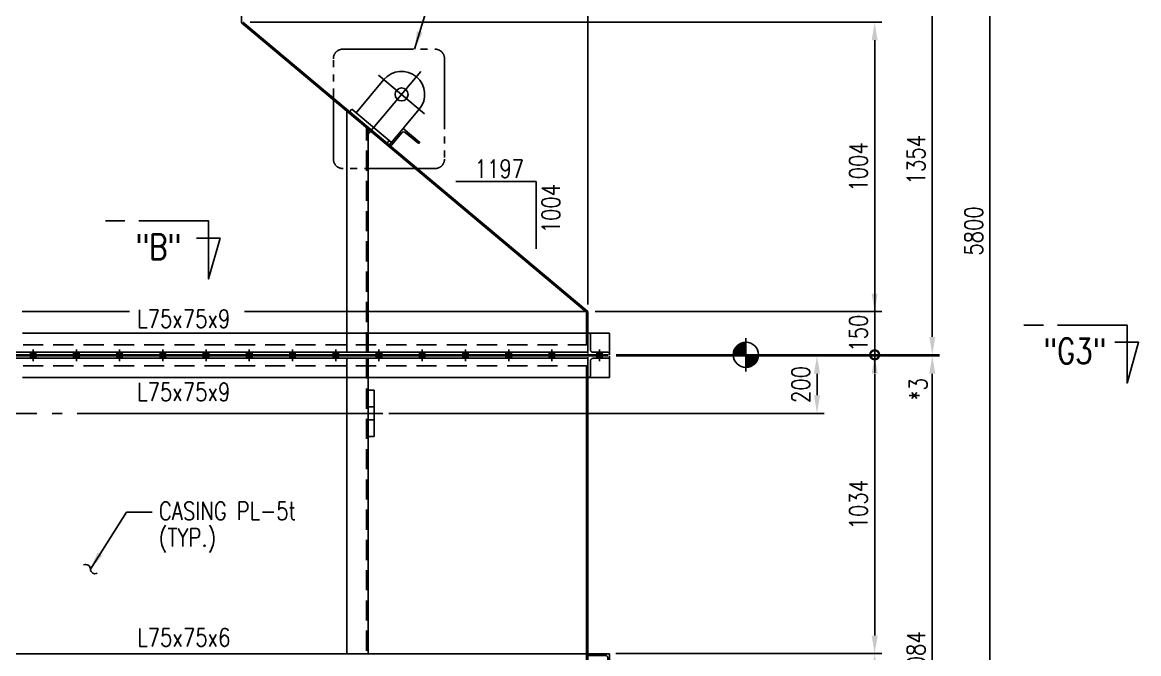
# Model space of a CAD drawing. Header units: millimetres. Extents: x 0 to 134087, y -49114 to 20834.
# Drawn here: x 13100 to 16974, y -40027 to -37836 of the extents above; entities that cross this region are included whole.
import ezdxf
from ezdxf.enums import TextEntityAlignment as Align

# ---------------------------------------------------------------- set-up
doc = ezdxf.new("R2010")
doc.units = ezdxf.units.MM
doc.header["$LTSCALE"] = 35
for name, pattern in [('JNK-CENTER', [34, 30, -1.5, 1, -1.5]), ('JNK-HIDDEN', [3, 2, -1]), ('PH2', [15, 10, -1, 1, -1, 1, -1])]:
    doc.linetypes.add(name, pattern=pattern)
for name, color, linetype in [('CEN-R', 1, 'JNK-CENTER'), ('CON-C', 4, 'Continuous'), ('CON-G', 3, 'Continuous'), ('CON-W', 7, 'Continuous'), ('CON-Y', 2, 'Continuous'), ('det', 2, 'PH2'), ('Dim-W', 7, 'Continuous'), ('HID-Y', 2, 'JNK-HIDDEN'), ('STL-OBJT', 7, 'Continuous'), ('TXTT-C', 4, 'Continuous')]:
    doc.layers.add(name, color=color, linetype=linetype)
doc.styles.add('SIMPLEX', font='simplex.shx', dxfattribs={"width": 0.8})
doc.dimstyles.new('DIM25', dxfattribs={"dimscale": 25, "dimtxt": 2.5, "dimasz": 2.5, "dimexe": 1, "dimexo": 1, "dimgap": 1, "dimtad": 1, "dimdec": 1, "dimdsep": 46, "dimtxsty": 'SIMPLEX', "dimcen": 0, "dimclrt": 2, "dimazin": 2, "dimtfac": 1, "dimtdec": 1, "dimtix": 1, "dimtmove": 2, "dimatfit": 0, "dimfxl": 0.18, "dimtolj": 1, "dimtzin": 0, "dimarcsym": 0})

# ---------------------------------------------------------------- blocks, each defined once
blk = doc.blocks.new('A$C4895520B')
at = {"layer": 'CEN-R'}
for p, q in [((0, 254), (0, -33.4)), ((104, 150), (-104, 150))]:
    blk.add_line(p, q, dxfattribs=at)
at = {"layer": 'CON-G'}
for p, q in [((-80, 150), (-80, 0)), ((80, 0), (80, 150)), ((99.9, 0), (-80, 0)), ((99.9, -12), (99.9, 0)), ((-70, 0), (-70, -12)), ((99.9, -12), (-70, -12))]:
    blk.add_line(p, q, dxfattribs=at)
blk.add_circle((0, 150), 22.5, dxfattribs=at)
blk.add_arc((0, 150), 80, 0, 180, dxfattribs=at)
blk = doc.blocks.new('*D2023')
at = {"layer": 'DEFPOINTS', "color": 0, "transparency": 16777216}
for p in [(15062.8, -35071.1), (13865.8, -35659.6), (15062.8, -38839.6)]:
    blk.add_point(p, dxfattribs=at)
at = {"layer": 'Dim-W', "color": 0, "lineweight": -2, "transparency": 16777216}
for p, q in [((13865.8, -35634.6), (13865.8, -35046.1)), ((15062.8, -38814.6), (15062.8, -35046.1)), ((13928.3, -35071.1), (15000.3, -35071.1))]:
    blk.add_line(p, q, dxfattribs=at)
at = {"layer": 'Dim-W', "color": 0, "transparency": 16777216}
for points in [[(13928.3, -35060.6), (13928.3, -35081.5), (13865.8, -35071.1)], [(15000.3, -35060.6), (15000.3, -35081.5), (15062.8, -35071.1)]]:
    blk.add_solid(points, dxfattribs=at)
at = {"layer": 'Dim-W', "color": 2, "transparency": 16777216, "insert": (14464.3, -35014.8), "char_height": 62.5, "attachment_point": 5, "style": 'SIMPLEX', "bg_fill": 3, "box_fill_scale": 1.1, "bg_fill_color": 256, "bg_fill_true_color": 13158600, "bg_fill_transparency": 0}
blk.add_mtext('\\A1;1197', dxfattribs=at)
blk = doc.blocks.new('*D2026')
at = {"layer": 'DEFPOINTS', "color": 0, "transparency": 16777216}
for p in [(15135.7, -38992.6), (15149.5, -41076.6), (16257.8, -41076.6)]:
    blk.add_point(p, dxfattribs=at)
at = {"layer": 'Dim-W', "color": 0, "lineweight": -2, "transparency": 16777216}
for p, q in [((15160.7, -38992.6), (16282.8, -38992.6)), ((16257.8, -39055.1), (16257.8, -41014.1)), ((15174.5, -41076.6), (16282.8, -41076.6))]:
    blk.add_line(p, q, dxfattribs=at)
at = {"layer": 'Dim-W', "color": 0, "transparency": 16777216}
for points in [[(16247.3, -39055.1), (16268.2, -39055.1), (16257.8, -38992.6)], [(16247.3, -41014.1), (16268.2, -41014.1), (16257.8, -41076.6)]]:
    blk.add_solid(points, dxfattribs=at)
at = {"layer": 'Dim-W', "color": 2, "transparency": 16777216, "insert": (16201.5, -40034.6), "char_height": 62.5, "attachment_point": 5, "rotation": 90, "style": 'SIMPLEX', "bg_fill": 3, "box_fill_scale": 1.1, "bg_fill_color": 256, "bg_fill_true_color": 13158600, "bg_fill_transparency": 0}
blk.add_mtext('\\A1;2084', dxfattribs=at)
blk = doc.blocks.new('*D2028')
at = {"layer": 'DEFPOINTS', "color": 0, "transparency": 16777216}
for p in [(16257.8, -38989.6), (16257.8, -38989.6), (16257.8, -38992.6)]:
    blk.add_point(p, dxfattribs=at)
at = {"layer": 'Dim-W', "color": 0, "lineweight": -2, "transparency": 16777216}
for p, q in [((16257.8, -38927.1), (16257.8, -38864.6)), ((16257.8, -38992.6), (16257.8, -38989.6)), ((16257.8, -39055.1), (16257.8, -39117.6))]:
    blk.add_line(p, q, dxfattribs=at)
at = {"layer": 'Dim-W', "color": 0, "transparency": 16777216}
blk.add_solid([(16247.3, -38927.1), (16268.2, -38927.1), (16257.8, -38989.6)], dxfattribs=at)
at = {"layer": 'Dim-W', "color": 2, "transparency": 16777216, "insert": (16209, -39109), "char_height": 62.5, "attachment_point": 5, "rotation": 90, "style": 'SIMPLEX', "bg_fill": 3, "box_fill_scale": 1.1, "bg_fill_color": 256, "bg_fill_true_color": 13158600, "bg_fill_transparency": 0}
blk.add_mtext('\\A1;*3', dxfattribs=at)
at = {"layer": 'Dim-W', "color": 0, "transparency": 16777216}
blk.add_solid([(16247.3, -39055.1), (16268.2, -39055.1), (16257.8, -38992.6)], dxfattribs=at)
blk = doc.blocks.new('FS-MARK')
h = blk.add_hatch(color=256)
edge = h.paths.add_edge_path()
edge.add_arc((0, 0), 1.75, 90, 180)
edge.add_line((-1.75, 0), (0, 0))
edge.add_line((0, 0), (0, 1.75))
h = blk.add_hatch(color=256)
edge = h.paths.add_edge_path()
edge.add_line((0, 0), (0, -1.75))
edge.add_arc((0, 0), 1.75, 270, 360)
edge.add_line((1.75, 0), (0, 0))
for p, q in [((0, 2.33), (0, -2.33)), ((2.33, 0), (-2.33, 0))]:
    blk.add_line(p, q)
blk.add_circle((0, 0), 1.75)
at = {"layer": 'CON-Y', "style": 'SIMPLEX', "width": 0.8}
blk.add_attdef('F.S.', (3.19, 1), '', height=2.5, dxfattribs=at)
blk = doc.blocks.new('*D2029')
at = {"layer": 'DEFPOINTS', "color": 0, "transparency": 16777216}
for p in [(15135.7, -38992.6), (14347.1, -39192.6), (15857.8, -39192.6)]:
    blk.add_point(p, dxfattribs=at)
at = {"layer": 'Dim-W', "color": 0, "lineweight": -2, "transparency": 16777216}
for p, q in [((15160.7, -38992.6), (15882.8, -38992.6)), ((15857.8, -39055.1), (15857.8, -39130.1)), ((14372.1, -39192.6), (15882.8, -39192.6))]:
    blk.add_line(p, q, dxfattribs=at)
at = {"layer": 'Dim-W', "color": 0, "transparency": 16777216}
for points in [[(15847.3, -39055.1), (15868.2, -39055.1), (15857.8, -38992.6)], [(15847.3, -39130.1), (15868.2, -39130.1), (15857.8, -39192.6)]]:
    blk.add_solid(points, dxfattribs=at)
at = {"layer": 'Dim-W', "color": 2, "transparency": 16777216, "insert": (15801.5, -39092.6), "char_height": 62.5, "attachment_point": 5, "rotation": 90, "style": 'SIMPLEX', "bg_fill": 3, "box_fill_scale": 1.1, "bg_fill_color": 256, "bg_fill_true_color": 13158600, "bg_fill_transparency": 0}
blk.add_mtext('\\A1;200', dxfattribs=at)
blk = doc.blocks.new('_DotSmall')
at = {"color": 0, "linetype": 'ByBlock', "const_width": 0.5}
blk.add_lwpolyline([(-0.0625, 0, 1), (0.0625, 0, 1)], format="xyb", close=True, dxfattribs=at)
blk = doc.blocks.new('*D2031')
at = {"layer": 'DEFPOINTS', "color": 0, "transparency": 16777216}
for p in [(16057.8, -38839.6), (15135.7, -38989.6), (16057.8, -38989.6)]:
    blk.add_point(p, dxfattribs=at)
at = {"layer": 'Dim-W', "color": 0, "lineweight": -2, "transparency": 16777216}
for p, q in [((16057.8, -38839.6), (16057.8, -38777.1)), ((16057.8, -38839.6), (16057.8, -38989.6)), ((15160.7, -38989.6), (16082.8, -38989.6)), ((16057.8, -38989.6), (16057.8, -39052.1))]:
    blk.add_line(p, q, dxfattribs=at)
at = {"layer": 'Dim-W', "color": 0, "lineweight": -2, "transparency": 16777216, "xscale": 62.5, "yscale": 62.5, "zscale": 62.5, "rotation": 90}
blk.add_blockref('_DotSmall', (16057.8, -38989.6), dxfattribs=at)
at = {"layer": 'Dim-W', "color": 2, "transparency": 16777216, "insert": (16001.5, -38914.6), "char_height": 62.5, "attachment_point": 5, "rotation": 90, "style": 'SIMPLEX'}
blk.add_mtext('\\A1;150', dxfattribs=at)
blk = doc.blocks.new('_None')
blk = doc.blocks.new('*D2032')
at = {"layer": 'DEFPOINTS', "color": 0, "transparency": 16777216}
for p in [(15135.7, -38992.6), (15135.2, -40026.6), (16057.8, -40026.6)]:
    blk.add_point(p, dxfattribs=at)
at = {"layer": 'Dim-W', "color": 0, "lineweight": -2, "transparency": 16777216}
for p, q in [((15160.7, -38992.6), (16082.8, -38992.6)), ((16057.8, -39055.1), (16057.8, -39964.1)), ((15160.2, -40026.6), (16082.8, -40026.6))]:
    blk.add_line(p, q, dxfattribs=at)
at = {"layer": 'Dim-W', "color": 0, "transparency": 16777216}
for points in [[(16047.3, -39055.1), (16068.2, -39055.1), (16057.8, -38992.6)], [(16047.3, -39964.1), (16068.2, -39964.1), (16057.8, -40026.6)]]:
    blk.add_solid(points, dxfattribs=at)
at = {"layer": 'Dim-W', "color": 2, "transparency": 16777216, "insert": (16001.5, -39509.6), "char_height": 62.5, "attachment_point": 5, "rotation": 90, "style": 'SIMPLEX', "bg_fill": 3, "box_fill_scale": 1.1, "bg_fill_color": 256, "bg_fill_true_color": 13158600, "bg_fill_transparency": 0}
blk.add_mtext('\\A1;1034', dxfattribs=at)
blk = doc.blocks.new('*D2033')
at = {"layer": 'DEFPOINTS', "color": 0, "transparency": 16777216}
for p in [(15135.2, -40026.6), (15149.5, -41076.6), (16057.8, -41076.6)]:
    blk.add_point(p, dxfattribs=at)
at = {"layer": 'Dim-W', "color": 0, "lineweight": -2, "transparency": 16777216}
for p, q in [((15160.2, -40026.6), (16082.8, -40026.6)), ((16057.8, -40089.1), (16057.8, -41014.1)), ((15174.5, -41076.6), (16082.8, -41076.6))]:
    blk.add_line(p, q, dxfattribs=at)
at = {"layer": 'Dim-W', "color": 0, "transparency": 16777216}
for points in [[(16047.3, -40089.1), (16068.2, -40089.1), (16057.8, -40026.6)], [(16047.3, -41014.1), (16068.2, -41014.1), (16057.8, -41076.6)]]:
    blk.add_solid(points, dxfattribs=at)
at = {"layer": 'Dim-W', "color": 2, "transparency": 16777216, "insert": (16001.5, -40551.6), "char_height": 62.5, "attachment_point": 5, "rotation": 90, "style": 'SIMPLEX', "bg_fill": 3, "box_fill_scale": 1.1, "bg_fill_color": 256, "bg_fill_true_color": 13158600, "bg_fill_transparency": 0}
blk.add_mtext('\\A1;1050', dxfattribs=at)
blk = doc.blocks.new('*D2034')
at = {"layer": 'DEFPOINTS', "color": 0, "transparency": 16777216}
for p in [(13940.8, -37635.6), (15137.8, -38989.6), (16257.8, -38989.6)]:
    blk.add_point(p, dxfattribs=at)
at = {"layer": 'Dim-W', "color": 0, "lineweight": -2, "transparency": 16777216}
for p, q in [((13965.8, -37635.6), (16282.8, -37635.6)), ((16257.8, -37698.1), (16257.8, -38927.1)), ((15162.8, -38989.6), (16282.8, -38989.6))]:
    blk.add_line(p, q, dxfattribs=at)
at = {"layer": 'Dim-W', "color": 0, "transparency": 16777216}
for points in [[(16247.3, -37698.1), (16268.2, -37698.1), (16257.8, -37635.6)], [(16247.3, -38927.1), (16268.2, -38927.1), (16257.8, -38989.6)]]:
    blk.add_solid(points, dxfattribs=at)
at = {"layer": 'Dim-W', "color": 2, "transparency": 16777216, "insert": (16201.5, -38312.6), "char_height": 62.5, "attachment_point": 5, "rotation": 90, "style": 'SIMPLEX', "bg_fill": 3, "box_fill_scale": 1.1, "bg_fill_color": 256, "bg_fill_true_color": 13158600, "bg_fill_transparency": 0}
blk.add_mtext('\\A1;1354', dxfattribs=at)
blk = doc.blocks.new('*D2036')
at = {"layer": 'DEFPOINTS', "color": 0, "transparency": 16777216}
for p in [(13865.8, -37835.6), (15062.8, -38839.6), (16057.8, -38839.6)]:
    blk.add_point(p, dxfattribs=at)
at = {"layer": 'Dim-W', "color": 0, "lineweight": -2, "transparency": 16777216}
for p, q in [((13890.8, -37835.6), (16082.8, -37835.6)), ((16057.8, -37898.1), (16057.8, -38777.1)), ((15087.8, -38839.6), (16082.8, -38839.6))]:
    blk.add_line(p, q, dxfattribs=at)
at = {"layer": 'Dim-W', "color": 0, "transparency": 16777216}
for points in [[(16047.3, -37898.1), (16068.2, -37898.1), (16057.8, -37835.6)], [(16047.3, -38777.1), (16068.2, -38777.1), (16057.8, -38839.6)]]:
    blk.add_solid(points, dxfattribs=at)
at = {"layer": 'Dim-W', "color": 2, "transparency": 16777216, "insert": (16001.5, -38337.6), "char_height": 62.5, "attachment_point": 5, "rotation": 90, "style": 'SIMPLEX', "bg_fill": 3, "box_fill_scale": 1.1, "bg_fill_color": 256, "bg_fill_true_color": 13158600, "bg_fill_transparency": 0}
blk.add_mtext('\\A1;1004', dxfattribs=at)
blk = doc.blocks.new('*D2037')
at = {"layer": 'DEFPOINTS', "color": 0, "transparency": 16777216}
for p in [(13865.8, -35659.6), (15162.8, -41459.6), (16457.8, -41459.6)]:
    blk.add_point(p, dxfattribs=at)
at = {"layer": 'Dim-W', "color": 0, "lineweight": -2, "transparency": 16777216}
for p, q in [((13890.8, -35659.6), (16482.8, -35659.6)), ((16457.8, -35722.1), (16457.8, -41397.1)), ((15187.8, -41459.6), (16482.8, -41459.6))]:
    blk.add_line(p, q, dxfattribs=at)
at = {"layer": 'Dim-W', "color": 0, "transparency": 16777216}
for points in [[(16447.3, -35722.1), (16468.2, -35722.1), (16457.8, -35659.6)], [(16447.3, -41397.1), (16468.2, -41397.1), (16457.8, -41459.6)]]:
    blk.add_solid(points, dxfattribs=at)
at = {"layer": 'Dim-W', "color": 2, "transparency": 16777216, "insert": (16401.5, -38559.6), "char_height": 62.5, "attachment_point": 5, "rotation": 90, "style": 'SIMPLEX', "bg_fill": 3, "box_fill_scale": 1.1, "bg_fill_color": 256, "bg_fill_true_color": 13158600, "bg_fill_transparency": 0}
blk.add_mtext('\\A1;5800', dxfattribs=at)
blk = doc.blocks.new('SECMARK2')
at = {"layer": 'TXTT-C'}
blk.add_line((0, 0), (-2.72, 0), dxfattribs=at)
blk.add_lwpolyline([(-4.67, 0), (-14.32, 0), (-14.32, 8.05), (-15.93, 2.38), (-12.63, 2.38)], dxfattribs=at)
at = {"layer": 'TXTT-C', "style": 'SIMPLEX', "width": 1.17}
blk.add_attdef('TAG', text='', height=3.5, dxfattribs=at).set_placement((-7.82, 1.36), align=Align.CENTER)

msp = doc.modelspace()

# ---------------------------------------------------------------- hatches: boundary and pattern name
at = {"layer": 'CON-W'}
h = msp.add_hatch(color=256, dxfattribs=at)
h.paths.add_polyline_path([(13128.3498, -38980.6369), (13147.3498, -38980.6369), (13147.3498, -38989.6369), (13128.3498, -38989.6369)])
h.paths.add_polyline_path([(13128.3498, -38992.6369), (13147.3498, -38992.6369), (13147.3498, -39001.6369), (13128.3498, -39001.6369)])
h = msp.add_hatch(color=256, dxfattribs=at)
h.paths.add_polyline_path([(13278.3498, -38980.6369), (13297.3498, -38980.6369), (13297.3498, -38989.6369), (13278.3498, -38989.6369)])
h.paths.add_polyline_path([(13278.3498, -38992.6369), (13297.3498, -38992.6369), (13297.3498, -39001.6369), (13278.3498, -39001.6369)])
h = msp.add_hatch(color=256, dxfattribs=at)
h.paths.add_polyline_path([(13428.3498, -38980.6369), (13447.3498, -38980.6369), (13447.3498, -38989.6369), (13428.3498, -38989.6369)])
h.paths.add_polyline_path([(13428.3498, -38992.6369), (13447.3498, -38992.6369), (13447.3498, -39001.6369), (13428.3498, -39001.6369)])
h = msp.add_hatch(color=256, dxfattribs=at)
h.paths.add_polyline_path([(13578.3498, -38980.6369), (13597.3498, -38980.6369), (13597.3498, -38989.6369), (13578.3498, -38989.6369)])
h.paths.add_polyline_path([(13578.3498, -38992.6369), (13597.3498, -38992.6369), (13597.3498, -39001.6369), (13578.3498, -39001.6369)])
h = msp.add_hatch(color=256, dxfattribs=at)
h.paths.add_polyline_path([(13728.3498, -38980.6369), (13747.3498, -38980.6369), (13747.3498, -38989.6369), (13728.3498, -38989.6369)])
h.paths.add_polyline_path([(13728.3498, -38992.6369), (13747.3498, -38992.6369), (13747.3498, -39001.6369), (13728.3498, -39001.6369)])
h = msp.add_hatch(color=256, dxfattribs=at)
h.paths.add_polyline_path([(13878.3498, -38980.6369), (13897.3498, -38980.6369), (13897.3498, -38989.6369), (13878.3498, -38989.6369)])
h.paths.add_polyline_path([(13878.3498, -38992.6369), (13897.3498, -38992.6369), (13897.3498, -39001.6369), (13878.3498, -39001.6369)])
h = msp.add_hatch(color=256, dxfattribs=at)
h.paths.add_polyline_path([(14028.3498, -38980.6369), (14047.3498, -38980.6369), (14047.3498, -38989.6369), (14028.3498, -38989.6369)])
h.paths.add_polyline_path([(14028.3498, -38992.6369), (14047.3498, -38992.6369), (14047.3498, -39001.6369), (14028.3498, -39001.6369)])
h = msp.add_hatch(color=256, dxfattribs=at)
h.paths.add_polyline_path([(14178.3498, -38980.6369), (14197.3498, -38980.6369), (14197.3498, -38989.6369), (14178.3498, -38989.6369)])
h.paths.add_polyline_path([(14178.3498, -38992.6369), (14197.3498, -38992.6369), (14197.3498, -39001.6369), (14178.3498, -39001.6369)])
h = msp.add_hatch(color=256, dxfattribs=at)
h.paths.add_polyline_path([(14328.3498, -38980.6369), (14347.3498, -38980.6369), (14347.3498, -38989.6369), (14328.3498, -38989.6369)])
h.paths.add_polyline_path([(14328.3498, -38992.6369), (14347.3498, -38992.6369), (14347.3498, -39001.6369), (14328.3498, -39001.6369)])
h = msp.add_hatch(color=256, dxfattribs=at)
h.paths.add_polyline_path([(14478.3498, -38980.6369), (14497.3498, -38980.6369), (14497.3498, -38989.6369), (14478.3498, -38989.6369)])
h.paths.add_polyline_path([(14478.3498, -38992.6369), (14497.3498, -38992.6369), (14497.3498, -39001.6369), (14478.3498, -39001.6369)])
h = msp.add_hatch(color=256, dxfattribs=at)
h.paths.add_polyline_path([(14628.3498, -38980.6369), (14647.3498, -38980.6369), (14647.3498, -38989.6369), (14628.3498, -38989.6369)])
h.paths.add_polyline_path([(14628.3498, -38992.6369), (14647.3498, -38992.6369), (14647.3498, -39001.6369), (14628.3498, -39001.6369)])
h = msp.add_hatch(color=256, dxfattribs=at)
h.paths.add_polyline_path([(14778.3498, -38980.6369), (14797.3498, -38980.6369), (14797.3498, -38989.6369), (14778.3498, -38989.6369)])
h.paths.add_polyline_path([(14778.3498, -38992.6369), (14797.3498, -38992.6369), (14797.3498, -39001.6369), (14778.3498, -39001.6369)])
h = msp.add_hatch(color=256, dxfattribs=at)
h.paths.add_polyline_path([(14928.3498, -38980.6369), (14947.3498, -38980.6369), (14947.3498, -38989.6369), (14928.3498, -38989.6369)])
h.paths.add_polyline_path([(14928.3498, -38992.6369), (14947.3498, -38992.6369), (14947.3498, -39001.6369), (14928.3498, -39001.6369)])
h = msp.add_hatch(color=256, dxfattribs=at)
h.paths.add_polyline_path([(15093.3498, -38980.6369), (15112.3498, -38980.6369), (15112.3498, -38989.6369), (15093.3498, -38989.6369)])
h.paths.add_polyline_path([(15093.3498, -38992.6369), (15112.3498, -38992.6369), (15112.3498, -39001.6369), (15093.3498, -39001.6369)])

# ---------------------------------------------------------------- linework, layer by layer
at = {"layer": 'CEN-R'}
for p, q in [((13137.8498, -39011.6369), (13137.8498, -38970.6369)), ((13287.8498, -39011.6369), (13287.8498, -38970.6369)), ((13437.8498, -39011.6369), (13437.8498, -38970.6369)), ((13587.8498, -39011.6369), (13587.8498, -38970.6369)), ((13737.8498, -39011.6369), (13737.8498, -38970.6369)), ((13887.8498, -39011.6369), (13887.8498, -38970.6369)), ((14037.8498, -39011.6369), (14037.8498, -38970.6369)), ((14187.8498, -39011.6369), (14187.8498, -38970.6369)), ((14337.8498, -39011.6369), (14337.8498, -38970.6369)), ((14487.8498, -39011.6369), (14487.8498, -38970.6369)), ((14637.8498, -39011.6369), (14637.8498, -38970.6369)), ((14787.8498, -39011.6369), (14787.8498, -38970.6369)), ((14937.8498, -39011.6369), (14937.8498, -38970.6369)), ((15102.8498, -39011.6369), (15102.8498, -38970.6369)), ((14340.8498, -39192.6369), (11774.8498, -39192.6369)), ((14350.8498, -39192.6369), (14280.8498, -39192.6369))]:
    msp.add_line(p, q, dxfattribs=at)
at = {"layer": 'CON-G'}
for p, q in [((13860.8498, -37837.9691), (13860.8498, -37710.6369)), ((13860.8498, -37837.9691), (15057.8498, -38841.9691)), ((13865.8498, -37835.6369), (15062.8498, -38839.6369)), ((14225.8498, -38980.6369), (14225.8498, -38137.5918)), ((14300.8498, -38980.6369), (14300.8498, -38200.4991)), ((13471.7877, -38839.6369), (13099.8498, -38839.6369)), ((14225.8498, -38839.6369), (13870.9604, -38839.6369)), ((15062.8498, -38839.6369), (14300.8498, -38839.6369)), ((15057.8498, -38841.9691), (15057.8498, -38914.6369)), ((14225.8498, -38914.6369), (13100.8498, -38914.6369)), ((15137.8498, -38914.6369), (14300.8498, -38914.6369)), ((15137.8498, -38914.6369), (15137.8498, -38989.6369)), ((10987.8498, -38980.6369), (14637.8498, -38980.6369)), ((10987.8498, -39001.6369), (14637.8498, -39001.6369)), ((11062.8498, -38980.6369), (15062.8498, -38980.6369)), ((11062.8498, -38989.6369), (15062.8498, -38989.6369)), ((15062.8498, -38992.6369), (11062.8498, -38992.6369)), ((14956.8308, -38992.6369), (11062.8498, -38992.6369)), ((11062.8498, -39001.6369), (15062.8498, -39001.6369)), ((14225.8498, -39001.6369), (14225.8498, -40026.6369)), ((14300.8498, -39001.6369), (14300.8498, -40026.6369)), ((15137.8498, -39067.6369), (15137.8498, -38992.6369)), ((15062.8498, -40986.6369), (15062.8498, -39027.6369)), ((14225.8498, -39067.6369), (13100.8498, -39067.6369)), ((15137.8498, -39067.6369), (14300.8498, -39067.6369)), ((15057.8498, -40986.6369), (15057.8498, -39067.6369))]:
    msp.add_line(p, q, dxfattribs=at)
msp.add_lwpolyline([(14421.8271, -38204.0812), (14479.29, -38252.2789), (14478.0047, -38253.8112, -0.414213562), (14472.3695, -38254.3054), (14429.0808, -38217.9964, 0.414213562), (14417.1059, -38219.0465), (14380.797, -38262.3351, -0.414213562), (14375.1618, -38262.8293), (14373.6294, -38261.544)], format="xyb", close=True, dxfattribs=at)
msp.add_lwpolyline([(15062.8498, -38839.6369), (15062.8498, -38954.6369)], dxfattribs=at)
msp.add_lwpolyline([(14300.8498, -39112.6369), (14300.8498, -39272.6369), (14320.8498, -39272.6369), (14320.8498, -39112.6369)], close=True, dxfattribs=at)
at = {"layer": 'det', "ltscale": 0.7}
msp.add_lwpolyline([(14212.6805, -37928.7942), (14532.165, -37928.7942, -0.414213562), (14565.165, -37961.7942), (14565.165, -38310.1448, -0.414213562), (14532.165, -38343.1448), (14212.6805, -38343.1448, -0.414213562), (14179.6805, -38310.1448), (14179.6805, -37961.7942, -0.414213562)], format="xyb", close=True, dxfattribs=at)
at = {"layer": 'HID-Y'}
for p, q in [((14294.8498, -38980.6369), (14294.8498, -38195.4665)), ((14225.8498, -38839.6369), (14300.8498, -38839.6369)), ((14225.8498, -38914.6369), (14300.8498, -38914.6369)), ((15062.8498, -38954.6369), (11062.8498, -38954.6369)), ((13128.3498, -38989.6369), (13128.3498, -38980.6369)), ((13128.3498, -39001.6369), (13128.3498, -38992.6369)), ((13147.3498, -38989.6369), (13147.3498, -38980.6369)), ((13147.3498, -39001.6369), (13147.3498, -38992.6369)), ((13278.3498, -38989.6369), (13278.3498, -38980.6369)), ((13278.3498, -39001.6369), (13278.3498, -38992.6369)), ((13297.3498, -38989.6369), (13297.3498, -38980.6369)), ((13297.3498, -39001.6369), (13297.3498, -38992.6369)), ((13428.3498, -38989.6369), (13428.3498, -38980.6369)), ((13428.3498, -39001.6369), (13428.3498, -38992.6369)), ((13447.3498, -38989.6369), (13447.3498, -38980.6369)), ((13447.3498, -39001.6369), (13447.3498, -38992.6369)), ((13578.3498, -38989.6369), (13578.3498, -38980.6369)), ((13578.3498, -39001.6369), (13578.3498, -38992.6369)), ((13597.3498, -38989.6369), (13597.3498, -38980.6369)), ((13597.3498, -39001.6369), (13597.3498, -38992.6369)), ((13728.3498, -38989.6369), (13728.3498, -38980.6369)), ((13728.3498, -39001.6369), (13728.3498, -38992.6369)), ((13747.3498, -38989.6369), (13747.3498, -38980.6369)), ((13747.3498, -39001.6369), (13747.3498, -38992.6369)), ((13878.3498, -38989.6369), (13878.3498, -38980.6369)), ((13878.3498, -39001.6369), (13878.3498, -38992.6369)), ((13897.3498, -38989.6369), (13897.3498, -38980.6369)), ((13897.3498, -39001.6369), (13897.3498, -38992.6369)), ((14028.3498, -38989.6369), (14028.3498, -38980.6369)), ((14028.3498, -39001.6369), (14028.3498, -38992.6369)), ((14047.3498, -38989.6369), (14047.3498, -38980.6369)), ((14047.3498, -39001.6369), (14047.3498, -38992.6369)), ((14178.3498, -38989.6369), (14178.3498, -38980.6369)), ((14178.3498, -39001.6369), (14178.3498, -38992.6369)), ((14197.3498, -38989.6369), (14197.3498, -38980.6369)), ((14197.3498, -39001.6369), (14197.3498, -38992.6369)), ((14294.8498, -39001.6369), (14294.8498, -40026.6369)), ((14328.3498, -38989.6369), (14328.3498, -38980.6369)), ((14328.3498, -39001.6369), (14328.3498, -38992.6369)), ((14347.3498, -38989.6369), (14347.3498, -38980.6369)), ((14347.3498, -39001.6369), (14347.3498, -38992.6369)), ((14478.3498, -38989.6369), (14478.3498, -38980.6369)), ((14478.3498, -39001.6369), (14478.3498, -38992.6369)), ((14497.3498, -38989.6369), (14497.3498, -38980.6369)), ((14497.3498, -39001.6369), (14497.3498, -38992.6369)), ((14628.3498, -38989.6369), (14628.3498, -38980.6369)), ((14628.3498, -39001.6369), (14628.3498, -38992.6369)), ((14647.3498, -38989.6369), (14647.3498, -38980.6369)), ((14647.3498, -39001.6369), (14647.3498, -38992.6369)), ((14778.3498, -38989.6369), (14778.3498, -38980.6369)), ((14778.3498, -39001.6369), (14778.3498, -38992.6369)), ((14797.3498, -38989.6369), (14797.3498, -38980.6369)), ((14797.3498, -39001.6369), (14797.3498, -38992.6369)), ((14928.3498, -38989.6369), (14928.3498, -38980.6369)), ((14928.3498, -39001.6369), (14928.3498, -38992.6369)), ((14947.3498, -38989.6369), (14947.3498, -38980.6369)), ((14947.3498, -39001.6369), (14947.3498, -38992.6369)), ((15093.3498, -38989.6369), (15093.3498, -38980.6369)), ((15093.3498, -39001.6369), (15093.3498, -38992.6369)), ((15112.3498, -38989.6369), (15112.3498, -38980.6369)), ((15112.3498, -39001.6369), (15112.3498, -38992.6369)), ((15062.8498, -39027.6369), (11062.8498, -39027.6369)), ((15057.8498, -39067.6369), (15057.8498, -39027.6369)), ((14225.8498, -39067.6369), (14300.8498, -39067.6369)), ((14225.8498, -39067.6369), (14300.8498, -39067.6369)), ((14320.8498, -39170.1369), (14300.8498, -39170.1369)), ((14320.8498, -39215.1369), (14300.8498, -39215.1369)), ((15057.8498, -40101.6369), (15057.8498, -40026.6369))]:
    msp.add_line(p, q, dxfattribs=at)
msp.add_lwpolyline([(15057.8498, -38914.6369), (15057.8498, -38954.6369)], dxfattribs=at)
for points in [[(15062.8498, -38989.6369), (15137.8498, -38989.6369), (15137.8498, -38986.6369, 0.414213562), (15131.8498, -38980.6369), (15080.3498, -38980.6369, -0.414213562), (15071.8498, -38972.1369), (15071.8498, -38920.6369, 0.414213562), (15065.8498, -38914.6369), (15062.8498, -38914.6369)], [(15062.8498, -38992.6369), (15137.8498, -38992.6369), (15137.8498, -38995.6369, -0.414213562), (15131.8498, -39001.6369), (15080.3498, -39001.6369, 0.414213562), (15071.8498, -39010.1369), (15071.8498, -39061.6369, -0.414213562), (15065.8498, -39067.6369), (15062.8498, -39067.6369)]]:
    msp.add_lwpolyline(points, format="xyb", close=True, dxfattribs=at)
at = {"layer": 'STL-OBJT'}
msp.add_lwpolyline([(13312.8216, -39718.8594, -0.535183758), (13336.5061, -39733.2762, 0.535183758), (13360.1905, -39747.693)], format="xyb", dxfattribs=at)

# ---------------------------------------------------------------- block references
at = {"xscale": -1, "rotation": 320.011300913005}
msp.add_blockref('A$C4895520B', (14320.0473, -38200.939), dxfattribs=at)
at = {"layer": 'CON-W'}
ref = msp.add_blockref('SECMARK2', (13388.4018, -38525.0744), dxfattribs=dict(at, xscale=25, yscale=25, zscale=25, rotation=180))
ref.add_attrib('TAG', '"B"', (13492.5235, -38658.741), dxfattribs={"layer": 'CON-C', "height": 87.5, "style": 'SIMPLEX', "width": 0.8})
ref = msp.add_blockref('SECMARK2', (16575.4976, -38886.1456), dxfattribs=dict(at, xscale=25, yscale=25, zscale=25, rotation=180))
ref.add_attrib('TAG', '"G3"', (16642.7708, -39019.8123), dxfattribs={"layer": 'CON-C', "height": 87.5, "style": 'SIMPLEX', "width": 0.8})

# ---------------------------------------------------------------- texts
at = {"layer": 'CON-Y', "style": 'SIMPLEX', "width": 0.8}
for s, p in [('L75x75x9', (13498.6771, -38895.3304)), ('L75x75x9', (13498.6771, -39149.4435)), ('CASING PL-5t', (13574.0796, -39562.6888)), ('(TYP.)', (13574.0796, -39654.6246)), ('L75x75x6', (13499.0538, -40001.4192))]:
    msp.add_text(s, height=62.5, dxfattribs=at).set_placement(p)

# ---------------------------------------------------------------- leaders
at = {"layer": 'Dim-W'}
msp.add_leader([(14461.2161, -37928.7942), (14617.0685, -37418.0979)], dimstyle='DIM25', override={"dimdec": 0, "dimtdec": 0, "dimtix": 0, "dimatfit": 2, "dimtfill": 1}, dxfattribs=at)
at = {"layer": 'STL-OBJT'}
msp.add_leader([(13336.5061, -39733.2762), (13461.4485, -39535.5716), (13550.8705, -39535.5716)], dimstyle='DIM25', dxfattribs=at)

# ---------------------------------------------------------------- next in the draw order: dimensions: what is measured, and where the dimension line sits
at = {"layer": 'Dim-W'}
dim = msp.add_linear_dim(base=(15062.8498, -35071.0583), p1=(13865.8498, -35659.6369), p2=(15062.8498, -38839.6369), dimstyle='DIM25', override={"dimdec": 0, "dimtdec": 0, "dimtix": 0, "dimtfill": 1}, dxfattribs=at)
dim.commit()
dim.dimension.update_dxf_attribs({"geometry": '*D2023', "text_midpoint": (14464.3498, -35014.8083)})
dim = msp.add_linear_dim(base=(16257.7578, -41076.6369), p1=(15135.7111, -38992.6369), p2=(15149.5153, -41076.6369), angle=90, dimstyle='DIM25', override={"dimdec": 0, "dimtdec": 0, "dimtix": 0, "dimtmove": 0, "dimatfit": 2, "dimtfill": 1}, dxfattribs=at)
dim.commit()
dim.dimension.update_dxf_attribs({"geometry": '*D2026', "text_midpoint": (16201.5078, -40034.6369)})

# ---------------------------------------------------------------- next in the draw order: linework, layer by layer
at = {"layer": 'STL-OBJT'}
for q in [(14604.6798, -38388.1543), (14883.5269, -38622.0411)]:
    msp.add_line((14883.5269, -38388.1543), q, dxfattribs=at)

# ---------------------------------------------------------------- next in the draw order: block references
at = {"layer": 'STL-OBJT', "xscale": 25, "yscale": 25, "zscale": 25}
msp.add_blockref('FS-MARK', (15611.0632, -38989.6369), dxfattribs=at)

# ---------------------------------------------------------------- next in the draw order: texts
at = {"layer": 'CON-Y', "style": 'SIMPLEX', "width": 0.8}
msp.add_text('1197', height=62.5, dxfattribs=at).set_placement((14670.1186, -38374.7639))
msp.add_text('1004', height=62.5, rotation=90, dxfattribs=at).set_placement((14965.7514, -38567.788))

# ---------------------------------------------------------------- next in the draw order: dimensions: what is measured, and where the dimension line sits
at = {"layer": 'Dim-W'}
dim = msp.add_linear_dim(base=(16257.7578, -38989.6369), p1=(16257.7578, -38992.6369), p2=(16257.7578, -38989.6369), angle=90, text='*<>', dimstyle='DIM25', override={"dimdec": 0, "dimtdec": 0, "dimtix": 0, "dimatfit": 2, "dimtfill": 1}, dxfattribs=at)
dim.commit()
dim.dimension.update_dxf_attribs({"geometry": '*D2028', "text_midpoint": (16209.0315, -39108.9767), "dimtype": 160})

# ---------------------------------------------------------------- next in the draw order: dimensions: what is measured, and where the dimension line sits
dim = msp.add_linear_dim(base=(15857.7578, -39192.6369), p1=(15135.7111, -38992.6369), p2=(14347.133, -39192.6369), angle=90, dimstyle='DIM25', override={"dimdec": 0, "dimtdec": 0, "dimtix": 0, "dimatfit": 2, "dimtfill": 1}, dxfattribs=at)
dim.commit()
dim.dimension.update_dxf_attribs({"geometry": '*D2029', "text_midpoint": (15801.5078, -39092.6369)})

# ---------------------------------------------------------------- next in the draw order: dimensions: what is measured, and where the dimension line sits
dim = msp.add_linear_dim(base=(16057.7578, -38989.6369), p1=(16057.7578, -38839.6369), p2=(15135.7111, -38989.6369), angle=90, dimstyle='DIM25', override={"dimdec": 0, "dimblk1": 'None', "dimblk2": 'DotSmall', "dimsah": 1, "dimtdec": 0, "dimtmove": 0, "dimatfit": 2}, dxfattribs=at)
dim.commit()
dim.dimension.update_dxf_attribs({"geometry": '*D2031', "text_midpoint": (16001.5078, -38914.6369)})

# ---------------------------------------------------------------- next in the draw order: dimensions: what is measured, and where the dimension line sits
dim = msp.add_linear_dim(base=(16057.7578, -40026.6369), p1=(15135.7111, -38992.6369), p2=(15135.1636, -40026.6369), angle=90, dimstyle='DIM25', override={"dimdec": 0, "dimtdec": 0, "dimtix": 0, "dimatfit": 2, "dimtfill": 1}, dxfattribs=at)
dim.commit()
dim.dimension.update_dxf_attribs({"geometry": '*D2032', "text_midpoint": (16001.5078, -39509.6369)})

# ---------------------------------------------------------------- next in the draw order: dimensions: what is measured, and where the dimension line sits
for base, p1, p2, override, picture, middle in [((16257.7578, -38989.6369), (13940.8498, -37635.6369), (15137.8498, -38989.6369), {"dimdec": 3, "dimtdec": 3, "dimtix": 0, "dimatfit": 2, "dimtfill": 1}, '*D2034', (16201.5078, -38312.6369)), ((16057.7578, -41076.6369), (15135.1636, -40026.6369), (15149.5153, -41076.6369), {"dimdec": 0, "dimtdec": 0, "dimtix": 0, "dimatfit": 2, "dimtfill": 1}, '*D2033', (16001.5078, -40551.6369))]:
    dim = msp.add_linear_dim(base=base, p1=p1, p2=p2, angle=90, dimstyle='DIM25', override=override, dxfattribs=at)
    dim.commit()
    dim.dimension.update_dxf_attribs({"geometry": picture, "text_midpoint": middle})

# ---------------------------------------------------------------- next in the draw order: linework, layer by layer
at = {"layer": 'CON-G'}
for q in [(10987.8498, -40026.6369), (15137.8498, -40101.6369)]:
    msp.add_line((15137.8498, -40026.6369), q, dxfattribs=at)
at = {"layer": 'HID-Y'}
msp.add_lwpolyline([(15137.8498, -40026.6369), (15062.8498, -40026.6369), (15062.8498, -40028.6369, 0.414213562), (15066.8498, -40032.6369), (15123.3498, -40032.6369, -0.414213562), (15131.8498, -40041.1369), (15131.8498, -40097.6369, 0.414213562), (15135.8498, -40101.6369), (15137.8498, -40101.6369)], format="xyb", close=True, dxfattribs=at)

# ---------------------------------------------------------------- next in the draw order: dimensions: what is measured, and where the dimension line sits
at = {"layer": 'Dim-W'}
dim = msp.add_linear_dim(base=(16057.7578, -38839.6369), p1=(13865.8498, -37835.6369), p2=(15062.8498, -38839.6369), angle=90, dimstyle='DIM25', override={"dimdec": 3, "dimtdec": 3, "dimtix": 0, "dimatfit": 2, "dimtfill": 1}, dxfattribs=at)
dim.commit()
dim.dimension.update_dxf_attribs({"geometry": '*D2036', "text_midpoint": (16001.5078, -38337.6369)})

# ---------------------------------------------------------------- next in the draw order: dimensions: what is measured, and where the dimension line sits
dim = msp.add_linear_dim(base=(16457.7578, -41459.6369), p1=(13865.8498, -35659.6369), p2=(15162.8498, -41459.6369), angle=90, dimstyle='DIM25', override={"dimdec": 3, "dimtdec": 3, "dimtix": 0, "dimtmove": 0, "dimatfit": 2, "dimtfill": 1}, dxfattribs=at)
dim.commit()
dim.dimension.update_dxf_attribs({"geometry": '*D2037', "text_midpoint": (16457.7578, -38559.6369), "dimtype": 160})

doc.saveas('drawing.dxf')
